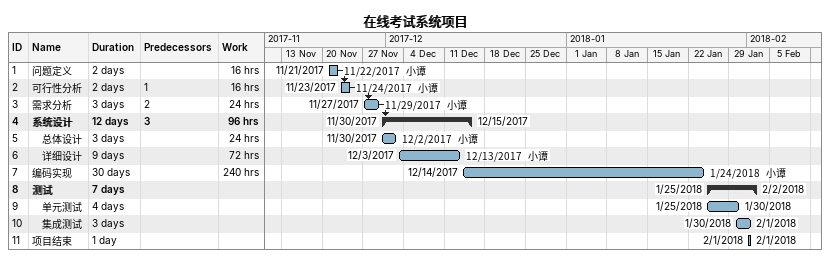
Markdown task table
在线考试系统项目

| ID | Level | Task | Duration | Start | Finish | Predecessors | Resources | Work (h) |
|---|---|---|---|---|---|---|---|---|
| 1 | 1 | 问题定义 | 2d | 2017-11-21 | 2017-11-22 |  | 小谭 | 16 |
| 2 | 1 | 可行性分析 | 2d | 2017-11-23 | 2017-11-24 | 1 | 小谭 | 16 |
| 3 | 1 | 需求分析 | 3d | 2017-11-27 | 2017-11-29 | 2 | 小谭 | 24 |
| 4 | 1 | **系统设计** | 12d | 2017-11-30 | 2017-12-15 | 3 |  | 96 |
| 5 | 2 | 总体设计 | 3d | 2017-11-30 | 2017-12-02 |  | 小谭 | 24 |
| 6 | 2 | 详细设计 | 9d | 2017-12-03 | 2017-12-13 |  | 小谭 | 72 |
| 7 | 1 | 编码实现 | 30d | 2017-12-14 | 2018-01-24 |  | 小谭 | 240 |
| 8 | 1 | **测试** | 7d | 2018-01-25 | 2018-02-02 |  |  |  |
| 9 | 2 | 单元测试 | 4d | 2018-01-25 | 2018-01-30 |  |  |  |
| 10 | 2 | 集成测试 | 3d | 2018-01-30 | 2018-02-01 |  |  |  |
| 11 | 1 | 项目结束 | 1d | 2018-02-01 | 2018-02-01 |  |  |  |
